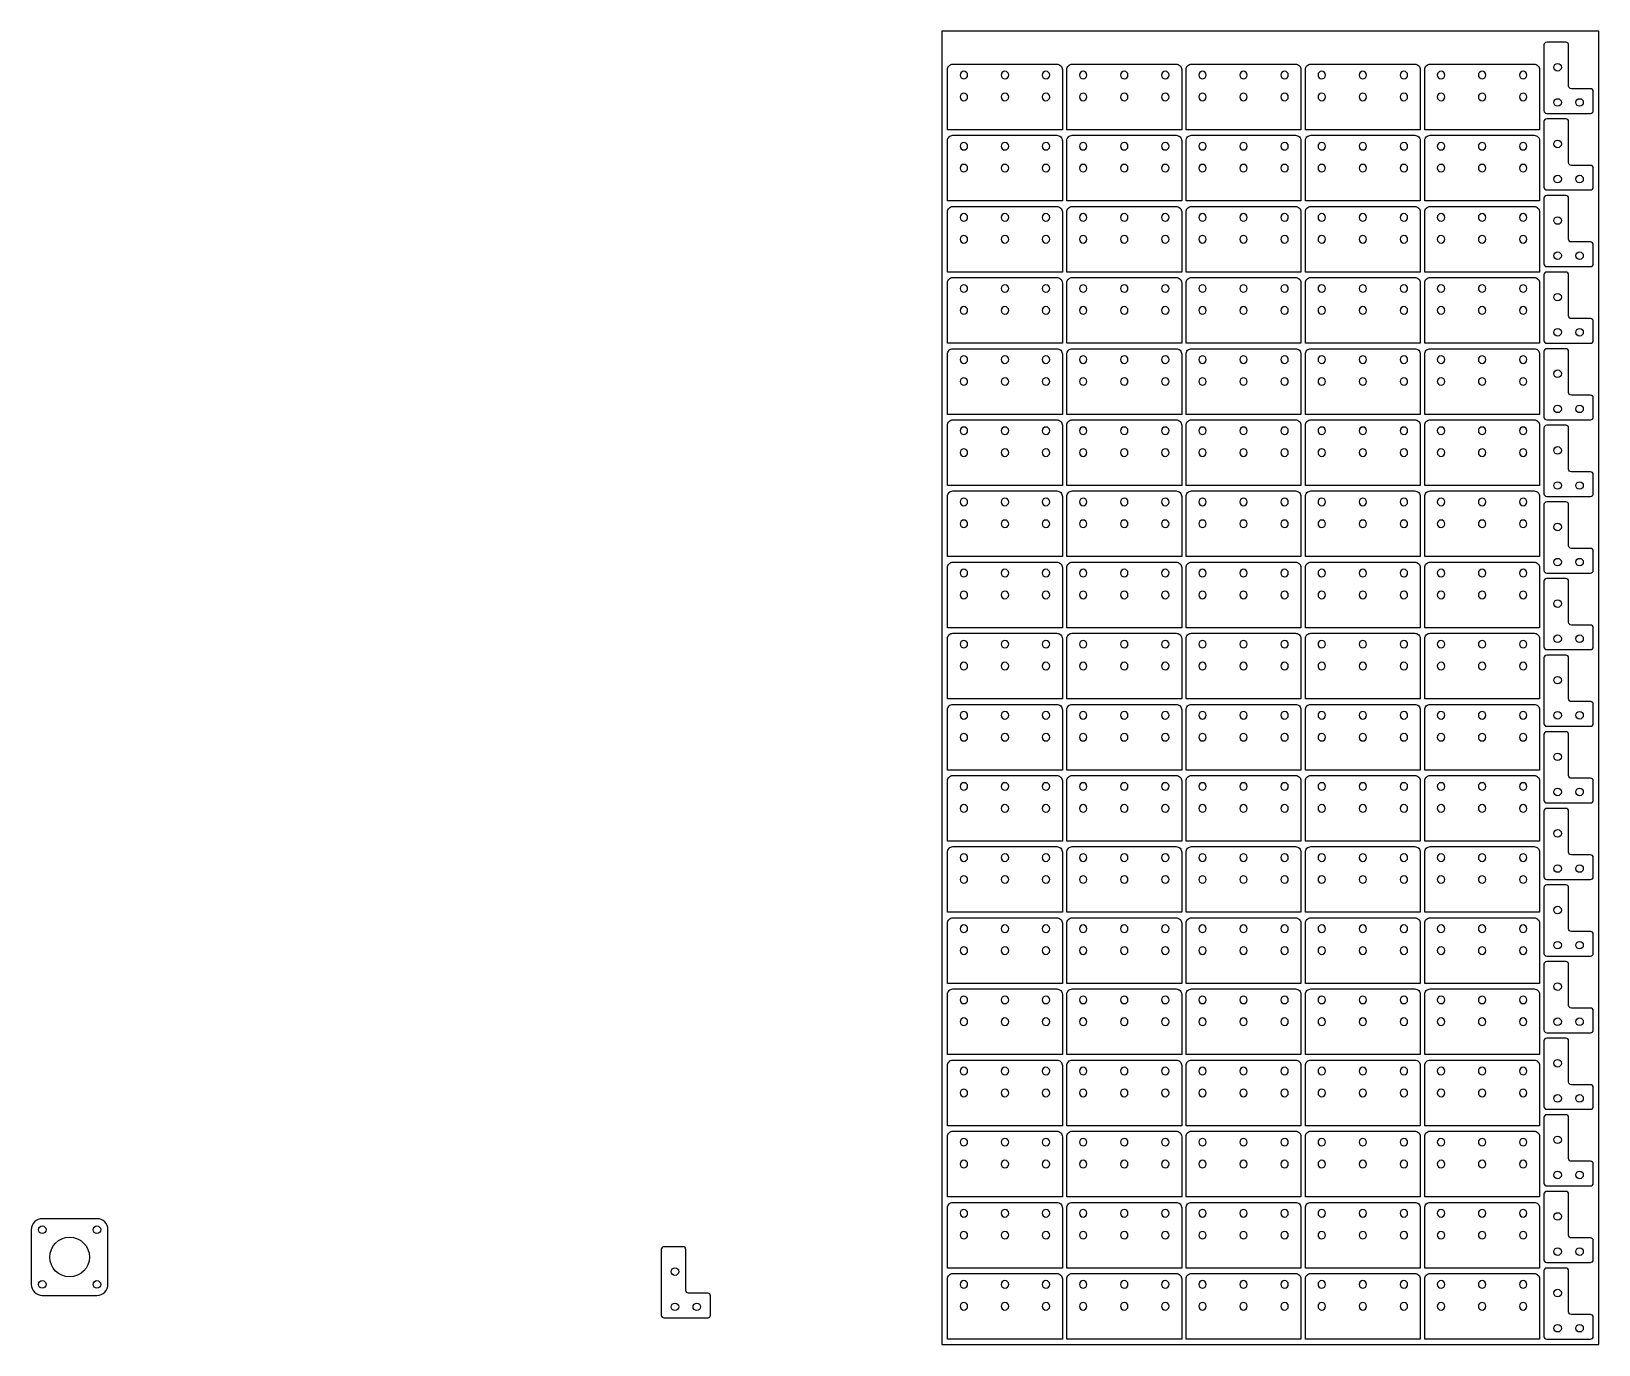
# Model space of a CAD drawing. Header units: millimetres. Extents: x 3267 to 3411, y 138 to 258.
import ezdxf

# ---------------------------------------------------------------- set-up
doc = ezdxf.new("R2010")
doc.units = ezdxf.units.MM

# ---------------------------------------------------------------- blocks, each defined once
blk = doc.blocks.new('Common Plate Sideview')
blk.add_lwpolyline([(0, -5.25), (5.5, -5.25, 0.414214), (6, -4.75), (6, 4.75, 0.414214), (5.5, 5.25), (0, 5.25)], format="xyb", close=True)
for centre in [(3, 3.75), (5, 3.75), (3, 0), (5, 0), (3, -3.75), (5, -3.75)]:
    blk.add_circle(centre, 0.344)
blk = doc.blocks.new('*U6')
at = {"xscale": -1, "rotation": 270}
blk.add_blockref('Common Plate Sideview', (0, -3), dxfattribs=at)
blk = doc.blocks.new('*U7')
at = {"color": 0, "linetype": 'ByBlock', "lineweight": -2, "transparency": 16777216}
for p in [(0, 110.5), (10.9, 110.5), (21.8, 110.5), (32.7, 110.5), (43.6, 110.5), (0, 104), (10.9, 104), (21.8, 104), (32.7, 104), (43.6, 104), (0, 97.5), (10.9, 97.5), (21.8, 97.5), (32.7, 97.5), (43.6, 97.5), (0, 91), (10.9, 91), (21.8, 91), (32.7, 91), (43.6, 91), (0, 84.5), (10.9, 84.5), (21.8, 84.5), (32.7, 84.5), (43.6, 84.5), (0, 78), (10.9, 78), (21.8, 78), (32.7, 78), (43.6, 78), (0, 71.5), (10.9, 71.5), (21.8, 71.5), (32.7, 71.5), (43.6, 71.5), (0, 65), (10.9, 65), (21.8, 65), (32.7, 65), (43.6, 65), (0, 58.5), (10.9, 58.5), (21.8, 58.5), (32.7, 58.5), (43.6, 58.5), (0, 52), (10.9, 52), (21.8, 52), (32.7, 52), (43.6, 52), (0, 45.5), (10.9, 45.5), (21.8, 45.5), (32.7, 45.5), (43.6, 45.5), (0, 39), (10.9, 39), (21.8, 39), (32.7, 39), (43.6, 39), (0, 32.5), (10.9, 32.5), (21.8, 32.5), (32.7, 32.5), (43.6, 32.5), (0, 26), (10.9, 26), (21.8, 26), (32.7, 26), (43.6, 26), (0, 19.5), (10.9, 19.5), (21.8, 19.5), (32.7, 19.5), (43.6, 19.5), (0, 13), (10.9, 13), (21.8, 13), (32.7, 13), (43.6, 13), (0, 6.5), (10.9, 6.5), (21.8, 6.5), (32.7, 6.5), (43.6, 6.5), (0, 0), (10.9, 0), (21.8, 0), (32.7, 0), (43.6, 0)]:
    blk.add_blockref('*U6', p, dxfattribs=at)
blk = doc.blocks.new('*U8')
blk.add_lwpolyline([(0, -0.75), (0, 3, 0.414214), (-0.25, 3.25), (-2, 3.25, 0.414214), (-2.25, 3), (-2.25, -3, 0.414214), (-2, -3.25), (2, -3.25, 0.414214), (2.25, -3), (2.25, -1.25, 0.414214), (2, -1), (0.25, -1, -0.414214)], format="xyb", close=True)
for centre in [(-1, 0.96), (-1, -2.25), (1, -2.25)]:
    blk.add_circle(centre, 0.344)
blk = doc.blocks.new('*U9')
at = {"color": 0, "linetype": 'ByBlock', "lineweight": -2, "transparency": 16777216}
for p in [(0, 112), (0, 105), (0, 98), (0, 91), (0, 84), (0, 77), (0, 70), (0, 63), (0, 56), (0, 49), (0, 42), (0, 35), (0, 28), (0, 21), (0, 14), (0, 7), (0, 0)]:
    blk.add_blockref('*U8', p, dxfattribs=at)

msp = doc.modelspace()

# ---------------------------------------------------------------- linework, layer by layer
msp.add_lwpolyline([(3350.52, 137.57), (3410.52, 137.57), (3410.52, 257.57), (3350.52, 257.57)], close=True)
for points in [[(3268.32, 142.07), (3273.32, 142.07, 0.414214), (3274.32, 143.07), (3274.32, 148.07, 0.414214), (3273.32, 149.07), (3268.32, 149.07, 0.414214), (3267.32, 148.07), (3267.32, 143.07, 0.414214)], [(3327.12, 142.52), (3327.12, 146.27, 0.414214), (3326.87, 146.52), (3325.12, 146.52, 0.414214), (3324.87, 146.27), (3324.87, 140.27, 0.414214), (3325.12, 140.02), (3329.12, 140.02, 0.414214), (3329.37, 140.27), (3329.37, 142.02, 0.414214), (3329.12, 142.27), (3327.37, 142.27, -0.414214)]]:
    msp.add_lwpolyline(points, format="xyb", close=True)
for centre, radius in [((3268.32, 148.07), 0.344), ((3273.32, 148.07), 0.344), ((3270.82, 145.57), 1.81), ((3268.32, 143.07), 0.344), ((3273.32, 143.07), 0.344), ((3326.12, 144.24), 0.344), ((3326.12, 141.02), 0.344), ((3328.12, 141.02), 0.344)]:
    msp.add_circle(centre, radius)

# ---------------------------------------------------------------- block references
for name, p in [('*U9', (3407.77, 141.32)), ('*U7', (3356.27, 141.07))]:
    msp.add_blockref(name, p)

doc.saveas('drawing.dxf')
